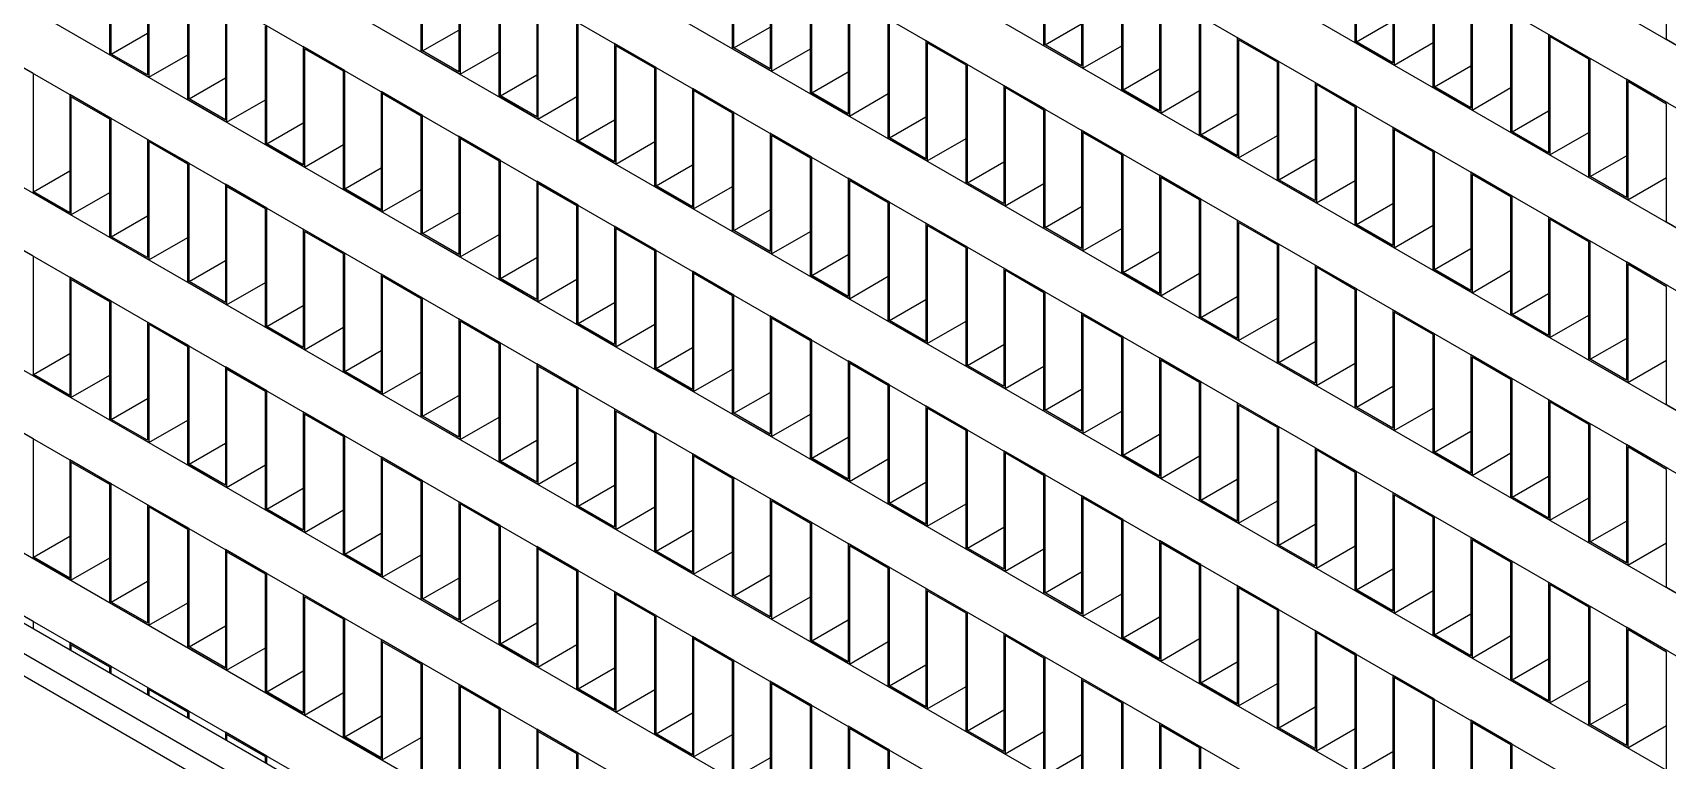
# Model space of a CAD drawing. Header units: millimetres. Extents: x -8604 to -3995, y 3123 to 6155.
# Drawn here: x -6783.5 to -6694.4, y 4887.2 to 4926.9 of the extents above; entities that cross this region are included whole.
import ezdxf

# ---------------------------------------------------------------- set-up
doc = ezdxf.new("R2010")
doc.units = ezdxf.units.MM

msp = doc.modelspace()

# ---------------------------------------------------------------- linework, layer by layer
at = {"color": 7, "linetype": 'Continuous', "lineweight": 25}
for p, q in [((-6930.856, 5063.053), (-6650.2, 4901.034)), ((-6930.856, 5059.624), (-6652.826, 4899.121)), ((-6930.856, 5053.092), (-6656.852, 4894.912)), ((-6930.856, 5049.662), (-6656.852, 4891.483)), ((-6930.856, 5043.13), (-6656.852, 4884.951)), ((-6930.856, 5039.7), (-6656.852, 4881.521)), ((-6930.856, 5033.168), (-6649.428, 4870.703)), ((-6930.856, 5029.738), (-6649.428, 4867.273)), ((-6930.856, 5023.206), (-6649.428, 4860.741)), ((-6930.856, 5019.777), (-6649.428, 4857.311)), ((-6930.856, 5013.244), (-6649.428, 4850.779)), ((-6930.856, 5009.815), (-6649.428, 4847.35)), ((-6930.856, 5003.283), (-6649.428, 4840.817)), ((-6930.856, 4999.853), (-6649.428, 4837.388)), ((-6930.856, 4993.321), (-6649.428, 4830.856)), ((-6930.856, 4989.891), (-6649.428, 4827.426)), ((-6930.856, 4983.359), (-6649.428, 4820.894)), ((-6940.402, 4982.175), (-6649.428, 4814.199)), ((-6649.428, 4817.057), (-6933.684, 4981.155)), ((-6930.856, 4979.929), (-6649.428, 4817.464)), ((-6933.684, 4979.522), (-6649.428, 4815.424)), ((-6762.282, 4925.89), (-6762.282, 4932.341)), ((-6762.211, 4925.931), (-6762.211, 4932.382)), ((-6745.311, 4926.055), (-6745.311, 4932.506)), ((-6745.241, 4926.096), (-6745.241, 4932.547)), ((-6728.341, 4926.22), (-6728.341, 4932.671)), ((-6728.27, 4926.261), (-6728.27, 4932.712)), ((-6711.37, 4926.385), (-6711.37, 4932.836)), ((-6711.299, 4926.426), (-6711.299, 4932.876)), ((-6694.4, 4926.55), (-6694.4, 4933.001)), ((-6779.252, 4925.725), (-6779.252, 4932.176)), ((-6779.182, 4925.766), (-6779.182, 4932.217)), ((-6726.29, 4931.569), (-6726.29, 4925.118)), ((-6726.219, 4931.446), (-6726.219, 4924.995)), ((-6709.32, 4931.734), (-6709.32, 4925.283)), ((-6709.249, 4931.611), (-6709.249, 4925.16)), ((-6777.202, 4931.074), (-6777.202, 4924.623)), ((-6777.131, 4930.951), (-6777.131, 4924.501)), ((-6760.231, 4931.239), (-6760.231, 4924.788)), ((-6760.16, 4931.116), (-6760.16, 4924.666)), ((-6743.261, 4931.404), (-6743.261, 4924.953)), ((-6743.19, 4931.281), (-6743.19, 4924.831)), ((-6775.01, 4923.276), (-6775.01, 4929.727)), ((-6774.939, 4923.317), (-6774.939, 4929.768)), ((-6758.039, 4923.441), (-6758.039, 4929.892)), ((-6757.968, 4923.482), (-6757.968, 4929.933)), ((-6741.069, 4923.606), (-6741.069, 4930.057)), ((-6740.998, 4923.647), (-6740.998, 4930.097)), ((-6724.098, 4923.771), (-6724.098, 4930.222)), ((-6724.027, 4923.812), (-6724.027, 4930.262)), ((-6707.127, 4923.936), (-6707.127, 4930.386)), ((-6707.057, 4923.977), (-6707.057, 4930.427)), ((-6755.989, 4928.79), (-6755.989, 4922.339)), ((-6739.018, 4928.954), (-6739.018, 4922.504)), ((-6738.947, 4928.832), (-6738.947, 4922.381)), ((-6722.047, 4929.119), (-6722.047, 4922.669)), ((-6721.977, 4928.997), (-6721.977, 4922.546)), ((-6705.077, 4929.284), (-6705.077, 4922.834)), ((-6705.006, 4929.162), (-6705.006, 4922.711)), ((-6772.959, 4928.625), (-6772.959, 4922.174)), ((-6772.888, 4928.502), (-6772.888, 4922.052)), ((-6755.918, 4928.667), (-6755.918, 4922.216)), ((-6702.885, 4921.487), (-6702.885, 4927.937)), ((-6702.814, 4921.527), (-6702.814, 4927.978)), ((-6770.767, 4920.827), (-6770.767, 4927.278)), ((-6770.696, 4920.868), (-6770.696, 4927.318)), ((-6762.211, 4925.931), (-6760.231, 4927.074)), ((-6753.797, 4920.992), (-6753.797, 4927.443)), ((-6753.726, 4921.033), (-6753.726, 4927.483)), ((-6745.241, 4926.096), (-6743.261, 4927.239)), ((-6736.826, 4921.157), (-6736.826, 4927.607)), ((-6736.755, 4921.198), (-6736.755, 4927.648)), ((-6728.27, 4926.261), (-6726.29, 4927.404)), ((-6719.855, 4921.322), (-6719.855, 4927.772)), ((-6719.785, 4921.362), (-6719.785, 4927.813)), ((-6711.299, 4926.426), (-6709.32, 4927.569)), ((-6779.182, 4925.766), (-6777.202, 4926.909)), ((-6768.716, 4926.175), (-6768.716, 4919.725)), ((-6766.454, 4924.869), (-6768.716, 4926.175)), ((-6751.746, 4926.34), (-6751.746, 4919.89)), ((-6749.483, 4925.034), (-6751.746, 4926.34)), ((-6749.554, 4924.993), (-6751.675, 4926.218)), ((-6751.675, 4926.218), (-6751.675, 4919.767)), ((-6743.261, 4924.953), (-6745.241, 4926.096)), ((-6734.775, 4926.505), (-6734.775, 4920.055)), ((-6732.513, 4925.199), (-6734.775, 4926.505)), ((-6732.583, 4925.158), (-6734.705, 4926.383)), ((-6734.705, 4926.383), (-6734.705, 4919.932)), ((-6726.219, 4924.995), (-6728.341, 4926.22)), ((-6726.29, 4925.118), (-6728.27, 4926.261)), ((-6726.219, 4924.995), (-6724.098, 4926.22)), ((-6717.805, 4926.67), (-6717.805, 4920.22)), ((-6715.542, 4925.364), (-6717.805, 4926.67)), ((-6715.613, 4925.323), (-6717.734, 4926.548)), ((-6717.734, 4926.548), (-6717.734, 4920.097)), ((-6709.249, 4925.16), (-6711.37, 4926.385)), ((-6709.32, 4925.283), (-6711.299, 4926.426)), ((-6709.249, 4925.16), (-6707.127, 4926.385)), ((-6700.834, 4926.835), (-6700.834, 4920.384)), ((-6698.571, 4925.529), (-6700.834, 4926.835)), ((-6698.642, 4925.488), (-6700.764, 4926.713)), ((-6700.764, 4926.713), (-6700.764, 4920.262)), ((-6692.278, 4925.325), (-6694.4, 4926.55)), ((-6783.424, 4924.704), (-6785.687, 4926.011)), ((-6777.131, 4924.501), (-6779.252, 4925.725)), ((-6777.202, 4924.623), (-6779.182, 4925.766)), ((-6777.131, 4924.501), (-6775.01, 4925.725)), ((-6766.524, 4924.828), (-6768.646, 4926.053)), ((-6768.646, 4926.053), (-6768.646, 4919.602)), ((-6760.16, 4924.666), (-6762.282, 4925.89)), ((-6760.231, 4924.788), (-6762.211, 4925.931)), ((-6760.16, 4924.666), (-6758.039, 4925.89)), ((-6743.19, 4924.831), (-6745.311, 4926.055)), ((-6743.19, 4924.831), (-6741.069, 4926.055)), ((-6732.513, 4918.748), (-6732.513, 4925.199)), ((-6715.613, 4918.872), (-6715.613, 4925.323)), ((-6715.542, 4918.913), (-6715.542, 4925.364)), ((-6698.642, 4919.037), (-6698.642, 4925.488)), ((-6698.571, 4919.078), (-6698.571, 4925.529)), ((-6783.424, 4918.254), (-6783.424, 4924.704)), ((-6774.939, 4923.317), (-6772.959, 4924.46)), ((-6766.524, 4918.378), (-6766.524, 4924.828)), ((-6766.454, 4918.419), (-6766.454, 4924.869)), ((-6757.968, 4923.482), (-6755.989, 4924.625)), ((-6749.554, 4918.543), (-6749.554, 4924.993)), ((-6749.483, 4918.583), (-6749.483, 4925.034)), ((-6740.998, 4923.647), (-6739.018, 4924.79)), ((-6732.583, 4918.708), (-6732.583, 4925.158)), ((-6724.027, 4923.812), (-6722.047, 4924.955)), ((-6707.057, 4923.977), (-6705.077, 4925.12)), ((-6696.592, 4924.386), (-6696.592, 4917.935)), ((-6694.329, 4923.08), (-6696.592, 4924.386)), ((-6781.444, 4923.561), (-6781.444, 4917.111)), ((-6779.182, 4922.255), (-6781.444, 4923.561)), ((-6779.252, 4922.214), (-6781.374, 4923.439)), ((-6781.374, 4923.439), (-6781.374, 4916.988)), ((-6764.474, 4923.726), (-6764.474, 4917.276)), ((-6762.211, 4922.42), (-6764.474, 4923.726)), ((-6762.282, 4922.379), (-6764.403, 4923.604)), ((-6764.403, 4923.604), (-6764.403, 4917.153)), ((-6755.918, 4922.216), (-6758.039, 4923.441)), ((-6755.989, 4922.339), (-6757.968, 4923.482)), ((-6755.918, 4922.216), (-6753.797, 4923.441)), ((-6747.503, 4923.891), (-6747.503, 4917.44)), ((-6745.241, 4922.585), (-6747.503, 4923.891)), ((-6745.311, 4922.544), (-6747.433, 4923.769)), ((-6747.433, 4923.769), (-6747.433, 4917.318)), ((-6738.947, 4922.381), (-6741.069, 4923.606)), ((-6739.018, 4922.504), (-6740.998, 4923.647)), ((-6738.947, 4922.381), (-6736.826, 4923.606)), ((-6730.533, 4924.056), (-6730.533, 4917.605)), ((-6728.27, 4922.75), (-6730.533, 4924.056)), ((-6728.341, 4922.709), (-6730.462, 4923.934)), ((-6730.462, 4923.934), (-6730.462, 4917.483)), ((-6721.977, 4922.546), (-6724.098, 4923.771)), ((-6722.047, 4922.669), (-6724.027, 4923.812)), ((-6721.977, 4922.546), (-6719.855, 4923.771)), ((-6713.562, 4924.221), (-6713.562, 4917.77)), ((-6711.299, 4922.915), (-6713.562, 4924.221)), ((-6711.37, 4922.874), (-6713.491, 4924.098)), ((-6713.491, 4924.098), (-6713.491, 4917.648)), ((-6705.006, 4922.711), (-6707.127, 4923.936)), ((-6705.077, 4922.834), (-6707.057, 4923.977)), ((-6705.006, 4922.711), (-6702.885, 4923.936)), ((-6694.4, 4923.039), (-6696.521, 4924.263)), ((-6696.521, 4924.263), (-6696.521, 4917.813)), ((-6772.888, 4922.052), (-6775.01, 4923.276)), ((-6772.959, 4922.174), (-6774.939, 4923.317)), ((-6772.888, 4922.052), (-6770.767, 4923.276)), ((-6745.311, 4916.093), (-6745.311, 4922.544)), ((-6745.241, 4916.134), (-6745.241, 4922.585)), ((-6728.341, 4916.258), (-6728.341, 4922.709)), ((-6728.27, 4916.299), (-6728.27, 4922.75)), ((-6711.37, 4916.423), (-6711.37, 4922.874)), ((-6711.299, 4916.464), (-6711.299, 4922.915)), ((-6702.814, 4921.527), (-6700.834, 4922.67)), ((-6694.4, 4916.588), (-6694.4, 4923.039)), ((-6779.252, 4915.764), (-6779.252, 4922.214)), ((-6779.182, 4915.804), (-6779.182, 4922.255)), ((-6770.696, 4920.868), (-6768.716, 4922.011)), ((-6762.282, 4915.928), (-6762.282, 4922.379)), ((-6762.211, 4915.969), (-6762.211, 4922.42)), ((-6753.726, 4921.033), (-6751.746, 4922.176)), ((-6736.755, 4921.198), (-6734.775, 4922.341)), ((-6719.785, 4921.362), (-6717.805, 4922.505)), ((-6709.32, 4921.772), (-6709.32, 4915.321)), ((-6707.057, 4920.465), (-6709.32, 4921.772)), ((-6707.127, 4920.425), (-6709.249, 4921.649)), ((-6709.249, 4921.649), (-6709.249, 4915.199)), ((-6777.202, 4921.112), (-6777.202, 4914.661)), ((-6774.939, 4919.806), (-6777.202, 4921.112)), ((-6775.01, 4919.765), (-6777.131, 4920.99)), ((-6777.131, 4920.99), (-6777.131, 4914.539)), ((-6768.646, 4919.602), (-6770.767, 4920.827)), ((-6768.716, 4919.725), (-6770.696, 4920.868)), ((-6768.646, 4919.602), (-6766.524, 4920.827)), ((-6760.231, 4921.277), (-6760.231, 4914.826)), ((-6757.968, 4919.971), (-6760.231, 4921.277)), ((-6758.039, 4919.93), (-6760.16, 4921.155)), ((-6760.16, 4921.155), (-6760.16, 4914.704)), ((-6751.675, 4919.767), (-6753.797, 4920.992)), ((-6751.746, 4919.89), (-6753.726, 4921.033)), ((-6751.675, 4919.767), (-6749.554, 4920.992)), ((-6743.261, 4921.442), (-6743.261, 4914.991)), ((-6740.998, 4920.136), (-6743.261, 4921.442)), ((-6741.069, 4920.095), (-6743.19, 4921.319)), ((-6743.19, 4921.319), (-6743.19, 4914.869)), ((-6734.705, 4919.932), (-6736.826, 4921.157)), ((-6734.775, 4920.055), (-6736.755, 4921.198)), ((-6734.705, 4919.932), (-6732.583, 4921.157)), ((-6726.29, 4921.607), (-6726.29, 4915.156)), ((-6724.027, 4920.301), (-6726.29, 4921.607)), ((-6724.098, 4920.26), (-6726.219, 4921.484)), ((-6726.219, 4921.484), (-6726.219, 4915.034)), ((-6717.734, 4920.097), (-6719.855, 4921.322)), ((-6717.805, 4920.22), (-6719.785, 4921.362)), ((-6717.734, 4920.097), (-6715.613, 4921.322)), ((-6700.764, 4920.262), (-6702.885, 4921.487)), ((-6700.834, 4920.384), (-6702.814, 4921.527)), ((-6700.764, 4920.262), (-6698.642, 4921.487)), ((-6758.039, 4913.479), (-6758.039, 4919.93)), ((-6757.968, 4913.52), (-6757.968, 4919.971)), ((-6741.069, 4913.644), (-6741.069, 4920.095)), ((-6740.998, 4913.685), (-6740.998, 4920.136)), ((-6732.513, 4918.748), (-6730.533, 4919.891)), ((-6724.098, 4913.809), (-6724.098, 4920.26)), ((-6724.027, 4913.85), (-6724.027, 4920.301)), ((-6715.542, 4918.913), (-6713.562, 4920.056)), ((-6707.127, 4913.974), (-6707.127, 4920.425)), ((-6707.057, 4914.015), (-6707.057, 4920.465)), ((-6698.571, 4919.078), (-6696.592, 4920.221)), ((-6783.424, 4918.254), (-6781.444, 4919.397)), ((-6775.01, 4913.314), (-6775.01, 4919.765)), ((-6774.939, 4913.355), (-6774.939, 4919.806)), ((-6766.454, 4918.419), (-6764.474, 4919.562)), ((-6749.483, 4918.583), (-6747.503, 4919.726)), ((-6739.018, 4918.993), (-6739.018, 4912.542)), ((-6736.755, 4917.686), (-6739.018, 4918.993)), ((-6722.047, 4919.158), (-6722.047, 4912.707)), ((-6719.785, 4917.851), (-6722.047, 4919.158)), ((-6719.855, 4917.811), (-6721.977, 4919.035)), ((-6721.977, 4919.035), (-6721.977, 4912.584)), ((-6705.077, 4919.323), (-6705.077, 4912.872)), ((-6702.814, 4918.016), (-6705.077, 4919.323)), ((-6702.885, 4917.975), (-6705.006, 4919.2)), ((-6705.006, 4919.2), (-6705.006, 4912.749)), ((-6696.521, 4917.813), (-6698.642, 4919.037)), ((-6696.592, 4917.935), (-6698.571, 4919.078)), ((-6696.521, 4917.813), (-6694.4, 4919.037)), ((-6781.374, 4916.988), (-6783.495, 4918.213)), ((-6781.444, 4917.111), (-6783.424, 4918.254)), ((-6781.374, 4916.988), (-6779.252, 4918.213)), ((-6772.959, 4918.663), (-6772.959, 4912.212)), ((-6770.696, 4917.357), (-6772.959, 4918.663)), ((-6770.767, 4917.316), (-6772.888, 4918.54)), ((-6772.888, 4918.54), (-6772.888, 4912.09)), ((-6764.403, 4917.153), (-6766.524, 4918.378)), ((-6764.474, 4917.276), (-6766.454, 4918.419)), ((-6764.403, 4917.153), (-6762.282, 4918.378)), ((-6755.989, 4918.828), (-6755.989, 4912.377)), ((-6753.726, 4917.522), (-6755.989, 4918.828)), ((-6753.797, 4917.481), (-6755.918, 4918.705)), ((-6755.918, 4918.705), (-6755.918, 4912.255)), ((-6747.433, 4917.318), (-6749.554, 4918.543)), ((-6747.503, 4917.44), (-6749.483, 4918.583)), ((-6747.433, 4917.318), (-6745.311, 4918.543)), ((-6736.826, 4917.646), (-6738.947, 4918.87)), ((-6738.947, 4918.87), (-6738.947, 4912.42)), ((-6730.462, 4917.483), (-6732.583, 4918.708)), ((-6730.533, 4917.605), (-6732.513, 4918.748)), ((-6730.462, 4917.483), (-6728.341, 4918.708)), ((-6713.491, 4917.648), (-6715.613, 4918.872)), ((-6713.562, 4917.77), (-6715.542, 4918.913)), ((-6713.491, 4917.648), (-6711.37, 4918.872)), ((-6770.767, 4910.865), (-6770.767, 4917.316)), ((-6770.696, 4910.906), (-6770.696, 4917.357)), ((-6753.797, 4911.03), (-6753.797, 4917.481)), ((-6753.726, 4911.071), (-6753.726, 4917.522)), ((-6745.241, 4916.134), (-6743.261, 4917.277)), ((-6736.826, 4911.195), (-6736.826, 4917.646)), ((-6736.755, 4911.236), (-6736.755, 4917.686)), ((-6728.27, 4916.299), (-6726.29, 4917.442)), ((-6719.855, 4911.36), (-6719.855, 4917.811)), ((-6719.785, 4911.401), (-6719.785, 4917.851)), ((-6711.299, 4916.464), (-6709.32, 4917.607)), ((-6702.885, 4911.525), (-6702.885, 4917.975)), ((-6702.814, 4911.566), (-6702.814, 4918.016)), ((-6779.182, 4915.804), (-6777.202, 4916.947)), ((-6762.211, 4915.969), (-6760.231, 4917.112)), ((-6751.746, 4916.379), (-6751.746, 4909.928)), ((-6749.483, 4915.072), (-6751.746, 4916.379)), ((-6734.775, 4916.543), (-6734.775, 4910.093)), ((-6732.513, 4915.237), (-6734.775, 4916.543)), ((-6732.583, 4915.196), (-6734.705, 4916.421)), ((-6734.705, 4916.421), (-6734.705, 4909.97)), ((-6726.29, 4915.156), (-6728.27, 4916.299)), ((-6717.805, 4916.708), (-6717.805, 4910.258)), ((-6715.542, 4915.402), (-6717.805, 4916.708)), ((-6715.613, 4915.361), (-6717.734, 4916.586)), ((-6717.734, 4916.586), (-6717.734, 4910.135)), ((-6709.249, 4915.199), (-6711.37, 4916.423)), ((-6709.32, 4915.321), (-6711.299, 4916.464)), ((-6709.249, 4915.199), (-6707.127, 4916.423)), ((-6700.834, 4916.873), (-6700.834, 4910.423)), ((-6698.571, 4915.567), (-6700.834, 4916.873)), ((-6698.642, 4915.526), (-6700.764, 4916.751)), ((-6700.764, 4916.751), (-6700.764, 4910.3)), ((-6692.278, 4915.363), (-6694.4, 4916.588)), ((-6783.424, 4914.743), (-6785.687, 4916.049)), ((-6777.131, 4914.539), (-6779.252, 4915.764)), ((-6777.202, 4914.661), (-6779.182, 4915.804)), ((-6777.131, 4914.539), (-6775.01, 4915.764)), ((-6768.716, 4916.214), (-6768.716, 4909.763)), ((-6766.454, 4914.907), (-6768.716, 4916.214)), ((-6766.524, 4914.867), (-6768.646, 4916.091)), ((-6768.646, 4916.091), (-6768.646, 4909.641)), ((-6760.16, 4914.704), (-6762.282, 4915.928)), ((-6760.231, 4914.826), (-6762.211, 4915.969)), ((-6760.16, 4914.704), (-6758.039, 4915.928)), ((-6749.554, 4915.031), (-6751.675, 4916.256)), ((-6751.675, 4916.256), (-6751.675, 4909.805)), ((-6743.19, 4914.869), (-6745.311, 4916.093)), ((-6743.261, 4914.991), (-6745.241, 4916.134)), ((-6743.19, 4914.869), (-6741.069, 4916.093)), ((-6726.219, 4915.034), (-6728.341, 4916.258)), ((-6726.219, 4915.034), (-6724.098, 4916.258)), ((-6715.542, 4908.951), (-6715.542, 4915.402)), ((-6698.642, 4909.076), (-6698.642, 4915.526)), ((-6698.571, 4909.116), (-6698.571, 4915.567)), ((-6783.424, 4908.292), (-6783.424, 4914.743)), ((-6766.524, 4908.416), (-6766.524, 4914.867)), ((-6766.454, 4908.457), (-6766.454, 4914.907)), ((-6757.968, 4913.52), (-6755.989, 4914.663)), ((-6749.554, 4908.581), (-6749.554, 4915.031)), ((-6749.483, 4908.622), (-6749.483, 4915.072)), ((-6740.998, 4913.685), (-6739.018, 4914.828)), ((-6732.583, 4908.746), (-6732.583, 4915.196)), ((-6732.513, 4908.787), (-6732.513, 4915.237)), ((-6724.027, 4913.85), (-6722.047, 4914.993)), ((-6715.613, 4908.911), (-6715.613, 4915.361)), ((-6707.057, 4914.015), (-6705.077, 4915.158)), ((-6774.939, 4913.355), (-6772.959, 4914.498)), ((-6764.474, 4913.764), (-6764.474, 4907.314)), ((-6762.211, 4912.458), (-6764.474, 4913.764)), ((-6762.282, 4912.417), (-6764.403, 4913.642)), ((-6764.403, 4913.642), (-6764.403, 4907.191)), ((-6747.503, 4913.929), (-6747.503, 4907.479)), ((-6745.241, 4912.623), (-6747.503, 4913.929)), ((-6745.311, 4912.582), (-6747.433, 4913.807)), ((-6747.433, 4913.807), (-6747.433, 4907.356)), ((-6738.947, 4912.42), (-6741.069, 4913.644)), ((-6739.018, 4912.542), (-6740.998, 4913.685)), ((-6738.947, 4912.42), (-6736.826, 4913.644)), ((-6730.533, 4914.094), (-6730.533, 4907.644)), ((-6728.27, 4912.788), (-6730.533, 4914.094)), ((-6728.341, 4912.747), (-6730.462, 4913.972)), ((-6730.462, 4913.972), (-6730.462, 4907.521)), ((-6721.977, 4912.584), (-6724.098, 4913.809)), ((-6722.047, 4912.707), (-6724.027, 4913.85)), ((-6721.977, 4912.584), (-6719.855, 4913.809)), ((-6713.562, 4914.259), (-6713.562, 4907.808)), ((-6711.299, 4912.953), (-6713.562, 4914.259)), ((-6711.37, 4912.912), (-6713.491, 4914.137)), ((-6713.491, 4914.137), (-6713.491, 4907.686)), ((-6705.006, 4912.749), (-6707.127, 4913.974)), ((-6705.077, 4912.872), (-6707.057, 4914.015)), ((-6705.006, 4912.749), (-6702.885, 4913.974)), ((-6696.592, 4914.424), (-6696.592, 4907.973)), ((-6694.329, 4913.118), (-6696.592, 4914.424)), ((-6694.4, 4913.077), (-6696.521, 4914.302)), ((-6696.521, 4914.302), (-6696.521, 4907.851)), ((-6781.444, 4913.6), (-6781.444, 4907.149)), ((-6779.182, 4912.293), (-6781.444, 4913.6)), ((-6779.252, 4912.252), (-6781.374, 4913.477)), ((-6781.374, 4913.477), (-6781.374, 4907.026)), ((-6772.888, 4912.09), (-6775.01, 4913.314)), ((-6772.959, 4912.212), (-6774.939, 4913.355)), ((-6772.888, 4912.09), (-6770.767, 4913.314)), ((-6755.918, 4912.255), (-6758.039, 4913.479)), ((-6755.989, 4912.377), (-6757.968, 4913.52)), ((-6755.918, 4912.255), (-6753.797, 4913.479)), ((-6728.341, 4906.296), (-6728.341, 4912.747)), ((-6728.27, 4906.337), (-6728.27, 4912.788)), ((-6711.37, 4906.461), (-6711.37, 4912.912)), ((-6711.299, 4906.502), (-6711.299, 4912.953)), ((-6694.4, 4906.626), (-6694.4, 4913.077)), ((-6779.252, 4905.802), (-6779.252, 4912.252)), ((-6779.182, 4905.843), (-6779.182, 4912.293)), ((-6770.696, 4910.906), (-6768.716, 4912.049)), ((-6762.282, 4905.967), (-6762.282, 4912.417)), ((-6762.211, 4906.008), (-6762.211, 4912.458)), ((-6753.726, 4911.071), (-6751.746, 4912.214)), ((-6745.311, 4906.132), (-6745.311, 4912.582)), ((-6745.241, 4906.172), (-6745.241, 4912.623)), ((-6736.755, 4911.236), (-6734.775, 4912.379)), ((-6719.785, 4911.401), (-6717.805, 4912.544)), ((-6702.814, 4911.566), (-6700.834, 4912.709)), ((-6777.202, 4911.15), (-6777.202, 4904.7)), ((-6774.939, 4909.844), (-6777.202, 4911.15)), ((-6775.01, 4909.803), (-6777.131, 4911.028)), ((-6777.131, 4911.028), (-6777.131, 4904.577)), ((-6760.231, 4911.315), (-6760.231, 4904.865)), ((-6757.968, 4910.009), (-6760.231, 4911.315)), ((-6758.039, 4909.968), (-6760.16, 4911.193)), ((-6760.16, 4911.193), (-6760.16, 4904.742)), ((-6751.675, 4909.805), (-6753.797, 4911.03)), ((-6751.746, 4909.928), (-6753.726, 4911.071)), ((-6751.675, 4909.805), (-6749.554, 4911.03)), ((-6743.261, 4911.48), (-6743.261, 4905.029)), ((-6740.998, 4910.174), (-6743.261, 4911.48)), ((-6741.069, 4910.133), (-6743.19, 4911.358)), ((-6743.19, 4911.358), (-6743.19, 4904.907)), ((-6734.705, 4909.97), (-6736.826, 4911.195)), ((-6734.775, 4910.093), (-6736.755, 4911.236)), ((-6734.705, 4909.97), (-6732.583, 4911.195)), ((-6726.29, 4911.645), (-6726.29, 4905.194)), ((-6724.027, 4910.339), (-6726.29, 4911.645)), ((-6724.098, 4910.298), (-6726.219, 4911.523)), ((-6726.219, 4911.523), (-6726.219, 4905.072)), ((-6717.734, 4910.135), (-6719.855, 4911.36)), ((-6717.805, 4910.258), (-6719.785, 4911.401)), ((-6717.734, 4910.135), (-6715.613, 4911.36)), ((-6709.32, 4911.81), (-6709.32, 4905.359)), ((-6707.057, 4910.504), (-6709.32, 4911.81)), ((-6707.127, 4910.463), (-6709.249, 4911.687)), ((-6709.249, 4911.687), (-6709.249, 4905.237)), ((-6700.764, 4910.3), (-6702.885, 4911.525)), ((-6700.834, 4910.423), (-6702.814, 4911.566)), ((-6700.764, 4910.3), (-6698.642, 4911.525)), ((-6768.646, 4909.641), (-6770.767, 4910.865)), ((-6768.716, 4909.763), (-6770.696, 4910.906)), ((-6768.646, 4909.641), (-6766.524, 4910.865)), ((-6741.069, 4903.682), (-6741.069, 4910.133)), ((-6740.998, 4903.723), (-6740.998, 4910.174)), ((-6724.098, 4903.847), (-6724.098, 4910.298)), ((-6724.027, 4903.888), (-6724.027, 4910.339)), ((-6715.542, 4908.951), (-6713.562, 4910.094)), ((-6707.127, 4904.012), (-6707.127, 4910.463)), ((-6707.057, 4904.053), (-6707.057, 4910.504)), ((-6698.571, 4909.116), (-6696.592, 4910.259)), ((-6783.424, 4908.292), (-6781.444, 4909.435)), ((-6775.01, 4903.353), (-6775.01, 4909.803)), ((-6774.939, 4903.393), (-6774.939, 4909.844)), ((-6766.454, 4908.457), (-6764.474, 4909.6)), ((-6758.039, 4903.517), (-6758.039, 4909.968)), ((-6757.968, 4903.558), (-6757.968, 4910.009)), ((-6749.483, 4908.622), (-6747.503, 4909.765)), ((-6732.513, 4908.787), (-6730.533, 4909.93)), ((-6722.047, 4909.196), (-6722.047, 4902.745)), ((-6719.785, 4907.89), (-6722.047, 4909.196)), ((-6705.077, 4909.361), (-6705.077, 4902.91)), ((-6702.814, 4908.054), (-6705.077, 4909.361)), ((-6702.885, 4908.014), (-6705.006, 4909.238)), ((-6705.006, 4909.238), (-6705.006, 4902.788)), ((-6781.444, 4907.149), (-6783.424, 4908.292)), ((-6772.959, 4908.701), (-6772.959, 4902.25)), ((-6770.696, 4907.395), (-6772.959, 4908.701)), ((-6770.767, 4907.354), (-6772.888, 4908.579)), ((-6772.888, 4908.579), (-6772.888, 4902.128)), ((-6764.403, 4907.191), (-6766.524, 4908.416)), ((-6764.474, 4907.314), (-6766.454, 4908.457)), ((-6764.403, 4907.191), (-6762.282, 4908.416)), ((-6755.989, 4908.866), (-6755.989, 4902.415)), ((-6753.726, 4907.56), (-6755.989, 4908.866)), ((-6753.797, 4907.519), (-6755.918, 4908.744)), ((-6755.918, 4908.744), (-6755.918, 4902.293)), ((-6747.433, 4907.356), (-6749.554, 4908.581)), ((-6747.503, 4907.479), (-6749.483, 4908.622)), ((-6747.433, 4907.356), (-6745.311, 4908.581)), ((-6739.018, 4909.031), (-6739.018, 4902.58)), ((-6736.755, 4907.725), (-6739.018, 4909.031)), ((-6736.826, 4907.684), (-6738.947, 4908.908)), ((-6738.947, 4908.908), (-6738.947, 4902.458)), ((-6730.462, 4907.521), (-6732.583, 4908.746)), ((-6730.533, 4907.644), (-6732.513, 4908.787)), ((-6730.462, 4907.521), (-6728.341, 4908.746)), ((-6719.855, 4907.849), (-6721.977, 4909.073)), ((-6721.977, 4909.073), (-6721.977, 4902.623)), ((-6713.491, 4907.686), (-6715.613, 4908.911)), ((-6713.562, 4907.808), (-6715.542, 4908.951)), ((-6713.491, 4907.686), (-6711.37, 4908.911)), ((-6696.521, 4907.851), (-6698.642, 4909.076)), ((-6696.592, 4907.973), (-6698.571, 4909.116)), ((-6696.521, 4907.851), (-6694.4, 4909.076)), ((-6781.374, 4907.026), (-6783.495, 4908.251)), ((-6781.374, 4907.026), (-6779.252, 4908.251)), ((-6770.696, 4900.944), (-6770.696, 4907.395)), ((-6753.797, 4901.068), (-6753.797, 4907.519)), ((-6753.726, 4901.109), (-6753.726, 4907.56)), ((-6736.826, 4901.233), (-6736.826, 4907.684)), ((-6736.755, 4901.274), (-6736.755, 4907.725)), ((-6728.27, 4906.337), (-6726.29, 4907.48)), ((-6719.855, 4901.398), (-6719.855, 4907.849)), ((-6719.785, 4901.439), (-6719.785, 4907.89)), ((-6711.299, 4906.502), (-6709.32, 4907.645)), ((-6702.885, 4901.563), (-6702.885, 4908.014)), ((-6702.814, 4901.604), (-6702.814, 4908.054)), ((-6779.182, 4905.843), (-6777.202, 4906.986)), ((-6770.767, 4900.903), (-6770.767, 4907.354)), ((-6762.211, 4906.008), (-6760.231, 4907.15)), ((-6745.241, 4906.172), (-6743.261, 4907.315)), ((-6734.775, 4906.582), (-6734.775, 4900.131)), ((-6732.513, 4905.275), (-6734.775, 4906.582)), ((-6717.805, 4906.747), (-6717.805, 4900.296)), ((-6715.542, 4905.44), (-6717.805, 4906.747)), ((-6715.613, 4905.399), (-6717.734, 4906.624)), ((-6717.734, 4906.624), (-6717.734, 4900.173)), ((-6709.32, 4905.359), (-6711.299, 4906.502)), ((-6700.834, 4906.911), (-6700.834, 4900.461)), ((-6698.571, 4905.605), (-6700.834, 4906.911)), ((-6698.642, 4905.564), (-6700.764, 4906.789)), ((-6700.764, 4906.789), (-6700.764, 4900.338)), ((-6692.278, 4905.402), (-6694.4, 4906.626)), ((-6783.424, 4904.781), (-6785.687, 4906.087)), ((-6777.131, 4904.577), (-6779.252, 4905.802)), ((-6777.202, 4904.7), (-6779.182, 4905.843)), ((-6777.131, 4904.577), (-6775.01, 4905.802)), ((-6768.716, 4906.252), (-6768.716, 4899.801)), ((-6766.454, 4904.946), (-6768.716, 4906.252)), ((-6766.524, 4904.905), (-6768.646, 4906.129)), ((-6768.646, 4906.129), (-6768.646, 4899.679)), ((-6760.16, 4904.742), (-6762.282, 4905.967)), ((-6760.231, 4904.865), (-6762.211, 4906.008)), ((-6760.16, 4904.742), (-6758.039, 4905.967)), ((-6751.746, 4906.417), (-6751.746, 4899.966)), ((-6749.483, 4905.111), (-6751.746, 4906.417)), ((-6749.554, 4905.07), (-6751.675, 4906.294)), ((-6751.675, 4906.294), (-6751.675, 4899.844)), ((-6743.19, 4904.907), (-6745.311, 4906.132)), ((-6743.261, 4905.029), (-6745.241, 4906.172)), ((-6743.19, 4904.907), (-6741.069, 4906.132)), ((-6732.583, 4905.235), (-6734.705, 4906.459)), ((-6734.705, 4906.459), (-6734.705, 4900.009)), ((-6726.219, 4905.072), (-6728.341, 4906.296)), ((-6726.29, 4905.194), (-6728.27, 4906.337)), ((-6726.219, 4905.072), (-6724.098, 4906.296)), ((-6709.249, 4905.237), (-6711.37, 4906.461)), ((-6709.249, 4905.237), (-6707.127, 4906.461)), ((-6698.571, 4899.155), (-6698.571, 4905.605)), ((-6783.424, 4898.33), (-6783.424, 4904.781)), ((-6766.524, 4898.454), (-6766.524, 4904.905)), ((-6766.454, 4898.495), (-6766.454, 4904.946)), ((-6749.554, 4898.619), (-6749.554, 4905.07)), ((-6749.483, 4898.66), (-6749.483, 4905.111)), ((-6740.998, 4903.723), (-6739.018, 4904.866)), ((-6732.583, 4898.784), (-6732.583, 4905.235)), ((-6732.513, 4898.825), (-6732.513, 4905.275)), ((-6724.027, 4903.888), (-6722.047, 4905.031)), ((-6715.613, 4898.949), (-6715.613, 4905.399)), ((-6715.542, 4898.99), (-6715.542, 4905.44)), ((-6707.057, 4904.053), (-6705.077, 4905.196)), ((-6698.642, 4899.114), (-6698.642, 4905.564)), ((-6774.939, 4903.393), (-6772.959, 4904.536)), ((-6757.968, 4903.558), (-6755.989, 4904.701)), ((-6747.503, 4903.968), (-6747.503, 4897.517)), ((-6745.241, 4902.661), (-6747.503, 4903.968)), ((-6745.311, 4902.62), (-6747.433, 4903.845)), ((-6747.433, 4903.845), (-6747.433, 4897.394)), ((-6730.533, 4904.132), (-6730.533, 4897.682)), ((-6728.27, 4902.826), (-6730.533, 4904.132)), ((-6728.341, 4902.785), (-6730.462, 4904.01)), ((-6730.462, 4904.01), (-6730.462, 4897.559)), ((-6721.977, 4902.623), (-6724.098, 4903.847)), ((-6722.047, 4902.745), (-6724.027, 4903.888)), ((-6721.977, 4902.623), (-6719.855, 4903.847)), ((-6713.562, 4904.297), (-6713.562, 4897.847)), ((-6711.299, 4902.991), (-6713.562, 4904.297)), ((-6711.37, 4902.95), (-6713.491, 4904.175)), ((-6713.491, 4904.175), (-6713.491, 4897.724)), ((-6705.006, 4902.788), (-6707.127, 4904.012)), ((-6705.077, 4902.91), (-6707.057, 4904.053)), ((-6705.006, 4902.788), (-6702.885, 4904.012)), ((-6696.592, 4904.462), (-6696.592, 4898.012)), ((-6694.329, 4903.156), (-6696.592, 4904.462)), ((-6694.4, 4903.115), (-6696.521, 4904.34)), ((-6696.521, 4904.34), (-6696.521, 4897.889)), ((-6781.444, 4903.638), (-6781.444, 4897.187)), ((-6779.182, 4902.331), (-6781.444, 4903.638)), ((-6779.252, 4902.291), (-6781.374, 4903.515)), ((-6781.374, 4903.515), (-6781.374, 4897.065)), ((-6772.888, 4902.128), (-6775.01, 4903.353)), ((-6772.959, 4902.25), (-6774.939, 4903.393)), ((-6772.888, 4902.128), (-6770.767, 4903.353)), ((-6764.474, 4903.803), (-6764.474, 4897.352)), ((-6762.211, 4902.496), (-6764.474, 4903.803)), ((-6762.282, 4902.456), (-6764.403, 4903.68)), ((-6764.403, 4903.68), (-6764.403, 4897.23)), ((-6755.918, 4902.293), (-6758.039, 4903.517)), ((-6755.989, 4902.415), (-6757.968, 4903.558)), ((-6755.918, 4902.293), (-6753.797, 4903.517)), ((-6738.947, 4902.458), (-6741.069, 4903.682)), ((-6739.018, 4902.58), (-6740.998, 4903.723)), ((-6738.947, 4902.458), (-6736.826, 4903.682)), ((-6711.37, 4896.5), (-6711.37, 4902.95)), ((-6711.299, 4896.54), (-6711.299, 4902.991)), ((-6694.4, 4896.664), (-6694.4, 4903.115)), ((-6779.252, 4895.84), (-6779.252, 4902.291)), ((-6779.182, 4895.881), (-6779.182, 4902.331)), ((-6770.696, 4900.944), (-6768.716, 4902.087)), ((-6762.282, 4896.005), (-6762.282, 4902.456)), ((-6762.211, 4896.046), (-6762.211, 4902.496)), ((-6753.726, 4901.109), (-6751.746, 4902.252)), ((-6745.311, 4896.17), (-6745.311, 4902.62)), ((-6745.241, 4896.211), (-6745.241, 4902.661)), ((-6736.755, 4901.274), (-6734.775, 4902.417)), ((-6728.341, 4896.335), (-6728.341, 4902.785)), ((-6728.27, 4896.376), (-6728.27, 4902.826)), ((-6719.785, 4901.439), (-6717.805, 4902.582)), ((-6702.814, 4901.604), (-6700.834, 4902.747)), ((-6777.202, 4901.189), (-6777.202, 4894.738)), ((-6774.939, 4899.882), (-6777.202, 4901.189)), ((-6760.231, 4901.353), (-6760.231, 4894.903)), ((-6757.968, 4900.047), (-6760.231, 4901.353)), ((-6758.039, 4900.006), (-6760.16, 4901.231)), ((-6760.16, 4901.231), (-6760.16, 4894.78)), ((-6743.261, 4901.518), (-6743.261, 4895.068)), ((-6740.998, 4900.212), (-6743.261, 4901.518)), ((-6741.069, 4900.171), (-6743.19, 4901.396)), ((-6743.19, 4901.396), (-6743.19, 4894.945)), ((-6734.705, 4900.009), (-6736.826, 4901.233)), ((-6734.775, 4900.131), (-6736.755, 4901.274)), ((-6734.705, 4900.009), (-6732.583, 4901.233)), ((-6726.29, 4901.683), (-6726.29, 4895.233)), ((-6724.027, 4900.377), (-6726.29, 4901.683)), ((-6724.098, 4900.336), (-6726.219, 4901.561)), ((-6726.219, 4901.561), (-6726.219, 4895.11)), ((-6717.734, 4900.173), (-6719.855, 4901.398)), ((-6717.805, 4900.296), (-6719.785, 4901.439)), ((-6717.734, 4900.173), (-6715.613, 4901.398)), ((-6709.32, 4901.848), (-6709.32, 4895.397)), ((-6707.057, 4900.542), (-6709.32, 4901.848)), ((-6707.127, 4900.501), (-6709.249, 4901.726)), ((-6709.249, 4901.726), (-6709.249, 4895.275)), ((-6700.764, 4900.338), (-6702.885, 4901.563)), ((-6700.834, 4900.461), (-6702.814, 4901.604)), ((-6700.764, 4900.338), (-6698.642, 4901.563)), ((-6775.01, 4899.841), (-6777.131, 4901.066)), ((-6777.131, 4901.066), (-6777.131, 4894.615)), ((-6768.646, 4899.679), (-6770.767, 4900.903)), ((-6768.716, 4899.801), (-6770.696, 4900.944)), ((-6768.646, 4899.679), (-6766.524, 4900.903)), ((-6751.675, 4899.844), (-6753.797, 4901.068)), ((-6751.746, 4899.966), (-6753.726, 4901.109)), ((-6751.675, 4899.844), (-6749.554, 4901.068)), ((-6724.098, 4893.885), (-6724.098, 4900.336)), ((-6724.027, 4893.926), (-6724.027, 4900.377)), ((-6707.127, 4894.05), (-6707.127, 4900.501)), ((-6707.057, 4894.091), (-6707.057, 4900.542)), ((-6698.571, 4899.155), (-6696.592, 4900.298)), ((-6783.424, 4898.33), (-6781.444, 4899.473)), ((-6775.01, 4893.391), (-6775.01, 4899.841)), ((-6774.939, 4893.432), (-6774.939, 4899.882)), ((-6766.454, 4898.495), (-6764.474, 4899.638)), ((-6758.039, 4893.556), (-6758.039, 4900.006)), ((-6757.968, 4893.597), (-6757.968, 4900.047)), ((-6749.483, 4898.66), (-6747.503, 4899.803)), ((-6741.069, 4893.721), (-6741.069, 4900.171)), ((-6740.998, 4893.761), (-6740.998, 4900.212)), ((-6732.513, 4898.825), (-6730.533, 4899.968)), ((-6715.542, 4898.99), (-6713.562, 4900.133)), ((-6705.077, 4899.399), (-6705.077, 4892.948)), ((-6702.814, 4898.093), (-6705.077, 4899.399)), ((-6772.959, 4898.739), (-6772.959, 4892.289)), ((-6770.696, 4897.433), (-6772.959, 4898.739)), ((-6770.767, 4897.392), (-6772.888, 4898.617)), ((-6772.888, 4898.617), (-6772.888, 4892.166)), ((-6764.474, 4897.352), (-6766.454, 4898.495)), ((-6755.989, 4898.904), (-6755.989, 4892.454)), ((-6753.726, 4897.598), (-6755.989, 4898.904)), ((-6753.797, 4897.557), (-6755.918, 4898.782)), ((-6755.918, 4898.782), (-6755.918, 4892.331)), ((-6747.433, 4897.394), (-6749.554, 4898.619)), ((-6747.503, 4897.517), (-6749.483, 4898.66)), ((-6747.433, 4897.394), (-6745.311, 4898.619)), ((-6739.018, 4899.069), (-6739.018, 4892.618)), ((-6736.755, 4897.763), (-6739.018, 4899.069)), ((-6736.826, 4897.722), (-6738.947, 4898.947)), ((-6738.947, 4898.947), (-6738.947, 4892.496)), ((-6730.462, 4897.559), (-6732.583, 4898.784)), ((-6730.533, 4897.682), (-6732.513, 4898.825)), ((-6730.462, 4897.559), (-6728.341, 4898.784)), ((-6722.047, 4899.234), (-6722.047, 4892.783)), ((-6719.785, 4897.928), (-6722.047, 4899.234)), ((-6719.855, 4897.887), (-6721.977, 4899.112)), ((-6721.977, 4899.112), (-6721.977, 4892.661)), ((-6713.491, 4897.724), (-6715.613, 4898.949)), ((-6713.562, 4897.847), (-6715.542, 4898.99)), ((-6713.491, 4897.724), (-6711.37, 4898.949)), ((-6702.885, 4898.052), (-6705.006, 4899.276)), ((-6705.006, 4899.276), (-6705.006, 4892.826)), ((-6696.521, 4897.889), (-6698.642, 4899.114)), ((-6696.592, 4898.012), (-6698.571, 4899.155)), ((-6696.521, 4897.889), (-6694.4, 4899.114)), ((-6781.374, 4897.065), (-6783.495, 4898.289)), ((-6781.444, 4897.187), (-6783.424, 4898.33)), ((-6781.374, 4897.065), (-6779.252, 4898.289)), ((-6764.403, 4897.23), (-6766.524, 4898.454)), ((-6764.403, 4897.23), (-6762.282, 4898.454)), ((-6753.726, 4891.147), (-6753.726, 4897.598)), ((-6736.826, 4891.271), (-6736.826, 4897.722)), ((-6736.755, 4891.312), (-6736.755, 4897.763)), ((-6719.855, 4891.436), (-6719.855, 4897.887)), ((-6719.785, 4891.477), (-6719.785, 4897.928)), ((-6711.299, 4896.54), (-6709.32, 4897.683)), ((-6702.885, 4891.601), (-6702.885, 4898.052)), ((-6702.814, 4891.642), (-6702.814, 4898.093)), ((-6779.182, 4895.881), (-6777.202, 4897.024)), ((-6770.767, 4890.942), (-6770.767, 4897.392)), ((-6770.696, 4890.982), (-6770.696, 4897.433)), ((-6762.211, 4896.046), (-6760.231, 4897.189)), ((-6753.797, 4891.106), (-6753.797, 4897.557)), ((-6745.241, 4896.211), (-6743.261, 4897.354)), ((-6728.27, 4896.376), (-6726.29, 4897.518)), ((-6717.805, 4896.785), (-6717.805, 4890.334)), ((-6715.542, 4895.479), (-6717.805, 4896.785)), ((-6700.834, 4896.95), (-6700.834, 4890.499)), ((-6698.571, 4895.643), (-6700.834, 4896.95)), ((-6698.642, 4895.603), (-6700.764, 4896.827)), ((-6700.764, 4896.827), (-6700.764, 4890.377)), ((-6783.424, 4894.819), (-6785.687, 4896.125)), ((-6777.131, 4894.615), (-6779.252, 4895.84)), ((-6777.202, 4894.738), (-6779.182, 4895.881)), ((-6777.131, 4894.615), (-6775.01, 4895.84)), ((-6768.716, 4896.29), (-6768.716, 4889.839)), ((-6766.454, 4894.984), (-6768.716, 4896.29)), ((-6766.524, 4894.943), (-6768.646, 4896.168)), ((-6768.646, 4896.168), (-6768.646, 4889.717)), ((-6760.16, 4894.78), (-6762.282, 4896.005)), ((-6760.231, 4894.903), (-6762.211, 4896.046)), ((-6760.16, 4894.78), (-6758.039, 4896.005)), ((-6751.746, 4896.455), (-6751.746, 4890.004)), ((-6749.483, 4895.149), (-6751.746, 4896.455)), ((-6749.554, 4895.108), (-6751.675, 4896.333)), ((-6751.675, 4896.333), (-6751.675, 4889.882)), ((-6743.19, 4894.945), (-6745.311, 4896.17)), ((-6743.261, 4895.068), (-6745.241, 4896.211)), ((-6743.19, 4894.945), (-6741.069, 4896.17)), ((-6734.775, 4896.62), (-6734.775, 4890.169)), ((-6732.513, 4895.314), (-6734.775, 4896.62)), ((-6732.583, 4895.273), (-6734.705, 4896.497)), ((-6734.705, 4896.497), (-6734.705, 4890.047)), ((-6726.219, 4895.11), (-6728.341, 4896.335)), ((-6726.29, 4895.233), (-6728.27, 4896.376)), ((-6726.219, 4895.11), (-6724.098, 4896.335)), ((-6715.613, 4895.438), (-6717.734, 4896.662)), ((-6717.734, 4896.662), (-6717.734, 4890.212)), ((-6709.249, 4895.275), (-6711.37, 4896.5)), ((-6709.32, 4895.397), (-6711.299, 4896.54)), ((-6709.249, 4895.275), (-6707.127, 4896.5)), ((-6692.278, 4895.44), (-6694.4, 4896.664)), ((-6766.524, 4888.492), (-6766.524, 4894.943)), ((-6766.454, 4888.533), (-6766.454, 4894.984)), ((-6749.554, 4888.657), (-6749.554, 4895.108)), ((-6749.483, 4888.698), (-6749.483, 4895.149)), ((-6740.998, 4893.761), (-6739.018, 4894.904)), ((-6732.583, 4888.822), (-6732.583, 4895.273)), ((-6732.513, 4888.863), (-6732.513, 4895.314)), ((-6724.027, 4893.926), (-6722.047, 4895.069)), ((-6715.613, 4888.987), (-6715.613, 4895.438)), ((-6715.542, 4889.028), (-6715.542, 4895.479)), ((-6707.057, 4894.091), (-6705.077, 4895.234)), ((-6698.642, 4889.152), (-6698.642, 4895.603)), ((-6698.571, 4889.193), (-6698.571, 4895.643)), ((-6783.424, 4894.411), (-6783.424, 4894.819)), ((-6774.939, 4893.432), (-6772.959, 4894.575)), ((-6757.968, 4893.597), (-6755.989, 4894.739)), ((-6730.533, 4894.171), (-6730.533, 4887.72)), ((-6728.27, 4892.864), (-6730.533, 4894.171)), ((-6728.341, 4892.824), (-6730.462, 4894.048)), ((-6730.462, 4894.048), (-6730.462, 4887.598)), ((-6713.562, 4894.336), (-6713.562, 4887.885)), ((-6711.299, 4893.029), (-6713.562, 4894.336)), ((-6711.37, 4892.988), (-6713.491, 4894.213)), ((-6713.491, 4894.213), (-6713.491, 4887.762)), ((-6705.006, 4892.826), (-6707.127, 4894.05)), ((-6705.077, 4892.948), (-6707.057, 4894.091)), ((-6705.006, 4892.826), (-6702.885, 4894.05)), ((-6696.592, 4894.5), (-6696.592, 4888.05)), ((-6694.329, 4893.194), (-6696.592, 4894.5)), ((-6694.4, 4893.153), (-6696.521, 4894.378)), ((-6696.521, 4894.378), (-6696.521, 4887.927)), ((-6781.444, 4893.676), (-6781.444, 4893.268)), ((-6779.182, 4892.37), (-6781.444, 4893.676)), ((-6779.252, 4892.329), (-6781.374, 4893.553)), ((-6781.374, 4893.553), (-6781.374, 4893.228)), ((-6772.888, 4892.166), (-6775.01, 4893.391)), ((-6772.959, 4892.289), (-6774.939, 4893.432)), ((-6772.888, 4892.166), (-6770.767, 4893.391)), ((-6764.474, 4893.841), (-6764.474, 4887.39)), ((-6762.211, 4892.535), (-6764.474, 4893.841)), ((-6762.282, 4892.494), (-6764.403, 4893.718)), ((-6764.403, 4893.718), (-6764.403, 4887.268)), ((-6755.918, 4892.331), (-6758.039, 4893.556)), ((-6755.989, 4892.454), (-6757.968, 4893.597)), ((-6755.918, 4892.331), (-6753.797, 4893.556)), ((-6747.503, 4894.006), (-6747.503, 4887.555)), ((-6745.241, 4892.7), (-6747.503, 4894.006)), ((-6745.311, 4892.659), (-6747.433, 4893.883)), ((-6747.433, 4893.883), (-6747.433, 4887.433)), ((-6738.947, 4892.496), (-6741.069, 4893.721)), ((-6739.018, 4892.618), (-6740.998, 4893.761)), ((-6738.947, 4892.496), (-6736.826, 4893.721)), ((-6721.977, 4892.661), (-6724.098, 4893.885)), ((-6722.047, 4892.783), (-6724.027, 4893.926)), ((-6721.977, 4892.661), (-6719.855, 4893.885)), ((-6694.4, 4886.703), (-6694.4, 4893.153)), ((-6779.252, 4892.003), (-6779.252, 4892.329)), ((-6779.182, 4891.962), (-6779.182, 4892.37)), ((-6762.282, 4886.043), (-6762.282, 4892.494)), ((-6762.211, 4886.084), (-6762.211, 4892.535)), ((-6753.726, 4891.147), (-6751.746, 4892.29)), ((-6745.311, 4886.208), (-6745.311, 4892.659)), ((-6745.241, 4886.249), (-6745.241, 4892.7)), ((-6736.755, 4891.312), (-6734.775, 4892.455)), ((-6728.341, 4886.373), (-6728.341, 4892.824)), ((-6728.27, 4886.414), (-6728.27, 4892.864)), ((-6719.785, 4891.477), (-6717.805, 4892.62)), ((-6711.37, 4886.538), (-6711.37, 4892.988)), ((-6711.299, 4886.579), (-6711.299, 4893.029)), ((-6702.814, 4891.642), (-6700.834, 4892.785)), ((-6770.696, 4890.982), (-6768.716, 4892.125)), ((-6760.231, 4891.392), (-6760.231, 4884.941)), ((-6757.968, 4890.085), (-6760.231, 4891.392)), ((-6743.261, 4891.557), (-6743.261, 4885.106)), ((-6740.998, 4890.25), (-6743.261, 4891.557)), ((-6741.069, 4890.209), (-6743.19, 4891.434)), ((-6743.19, 4891.434), (-6743.19, 4884.983)), ((-6726.29, 4891.721), (-6726.29, 4885.271)), ((-6724.027, 4890.415), (-6726.29, 4891.721)), ((-6724.098, 4890.374), (-6726.219, 4891.599)), ((-6726.219, 4891.599), (-6726.219, 4885.148)), ((-6717.734, 4890.212), (-6719.855, 4891.436)), ((-6717.805, 4890.334), (-6719.785, 4891.477)), ((-6717.734, 4890.212), (-6715.613, 4891.436)), ((-6709.32, 4891.886), (-6709.32, 4885.436)), ((-6707.057, 4890.58), (-6709.32, 4891.886)), ((-6707.127, 4890.539), (-6709.249, 4891.764)), ((-6709.249, 4891.764), (-6709.249, 4885.313)), ((-6700.764, 4890.377), (-6702.885, 4891.601)), ((-6700.834, 4890.499), (-6702.814, 4891.642)), ((-6700.764, 4890.377), (-6698.642, 4891.601)), ((-6777.202, 4891.227), (-6777.202, 4890.819)), ((-6774.939, 4889.92), (-6777.202, 4891.227)), ((-6775.01, 4889.88), (-6777.131, 4891.104)), ((-6777.131, 4891.104), (-6777.131, 4890.778)), ((-6768.646, 4889.717), (-6770.767, 4890.942)), ((-6768.716, 4889.839), (-6770.696, 4890.982)), ((-6768.646, 4889.717), (-6766.524, 4890.942)), ((-6758.039, 4890.045), (-6760.16, 4891.269)), ((-6760.16, 4891.269), (-6760.16, 4884.818)), ((-6751.675, 4889.882), (-6753.797, 4891.106)), ((-6751.746, 4890.004), (-6753.726, 4891.147)), ((-6751.675, 4889.882), (-6749.554, 4891.106)), ((-6734.705, 4890.047), (-6736.826, 4891.271)), ((-6734.775, 4890.169), (-6736.755, 4891.312)), ((-6734.705, 4890.047), (-6732.583, 4891.271)), ((-6707.127, 4884.089), (-6707.127, 4890.539)), ((-6707.057, 4884.129), (-6707.057, 4890.58)), ((-6775.01, 4889.554), (-6775.01, 4889.88)), ((-6774.939, 4889.513), (-6774.939, 4889.92)), ((-6766.454, 4888.533), (-6764.474, 4889.676)), ((-6758.039, 4883.594), (-6758.039, 4890.045)), ((-6757.968, 4883.635), (-6757.968, 4890.085)), ((-6749.483, 4888.698), (-6747.503, 4889.841)), ((-6741.069, 4883.759), (-6741.069, 4890.209)), ((-6740.998, 4883.8), (-6740.998, 4890.25)), ((-6732.513, 4888.863), (-6730.533, 4890.006)), ((-6724.098, 4883.924), (-6724.098, 4890.374)), ((-6724.027, 4883.965), (-6724.027, 4890.415)), ((-6715.542, 4889.028), (-6713.562, 4890.171)), ((-6698.571, 4889.193), (-6696.592, 4890.336)), ((-6772.959, 4888.778), (-6772.959, 4888.37)), ((-6770.696, 4887.471), (-6772.959, 4888.778)), ((-6755.989, 4888.942), (-6755.989, 4882.492)), ((-6753.726, 4887.636), (-6755.989, 4888.942)), ((-6753.797, 4887.595), (-6755.918, 4888.82)), ((-6755.918, 4888.82), (-6755.918, 4882.369)), ((-6747.503, 4887.555), (-6749.483, 4888.698)), ((-6739.018, 4889.107), (-6739.018, 4882.657)), ((-6736.755, 4887.801), (-6739.018, 4889.107)), ((-6736.826, 4887.76), (-6738.947, 4888.985)), ((-6738.947, 4888.985), (-6738.947, 4882.534)), ((-6730.462, 4887.598), (-6732.583, 4888.822)), ((-6730.533, 4887.72), (-6732.513, 4888.863)), ((-6730.462, 4887.598), (-6728.341, 4888.822)), ((-6722.047, 4889.272), (-6722.047, 4882.822)), ((-6719.785, 4887.966), (-6722.047, 4889.272)), ((-6719.855, 4887.925), (-6721.977, 4889.15)), ((-6721.977, 4889.15), (-6721.977, 4882.699)), ((-6713.491, 4887.762), (-6715.613, 4888.987)), ((-6713.562, 4887.885), (-6715.542, 4889.028)), ((-6713.491, 4887.762), (-6711.37, 4888.987)), ((-6705.077, 4889.437), (-6705.077, 4882.986)), ((-6702.814, 4888.131), (-6705.077, 4889.437)), ((-6702.885, 4888.09), (-6705.006, 4889.315)), ((-6705.006, 4889.315), (-6705.006, 4882.864)), ((-6696.521, 4887.927), (-6698.642, 4889.152)), ((-6696.592, 4888.05), (-6698.571, 4889.193)), ((-6696.521, 4887.927), (-6694.4, 4889.152)), ((-6770.767, 4887.43), (-6772.888, 4888.655)), ((-6772.888, 4888.655), (-6772.888, 4888.329)), ((-6764.403, 4887.268), (-6766.524, 4888.492)), ((-6764.474, 4887.39), (-6766.454, 4888.533)), ((-6764.403, 4887.268), (-6762.282, 4888.492)), ((-6747.433, 4887.433), (-6749.554, 4888.657)), ((-6747.433, 4887.433), (-6745.311, 4888.657)), ((-6736.755, 4881.35), (-6736.755, 4887.801)), ((-6719.855, 4881.474), (-6719.855, 4887.925)), ((-6719.785, 4881.515), (-6719.785, 4887.966)), ((-6702.885, 4881.639), (-6702.885, 4888.09)), ((-6702.814, 4881.68), (-6702.814, 4888.131)), ((-6770.767, 4887.105), (-6770.767, 4887.43)), ((-6770.696, 4887.064), (-6770.696, 4887.471)), ((-6753.797, 4881.145), (-6753.797, 4887.595)), ((-6753.726, 4881.185), (-6753.726, 4887.636)), ((-6745.241, 4886.249), (-6743.261, 4887.392)), ((-6736.826, 4881.31), (-6736.826, 4887.76)), ((-6728.27, 4886.414), (-6726.29, 4887.557)), ((-6711.299, 4886.579), (-6709.32, 4887.722))]:
    msp.add_line(p, q, dxfattribs=at)

doc.saveas('drawing.dxf')
